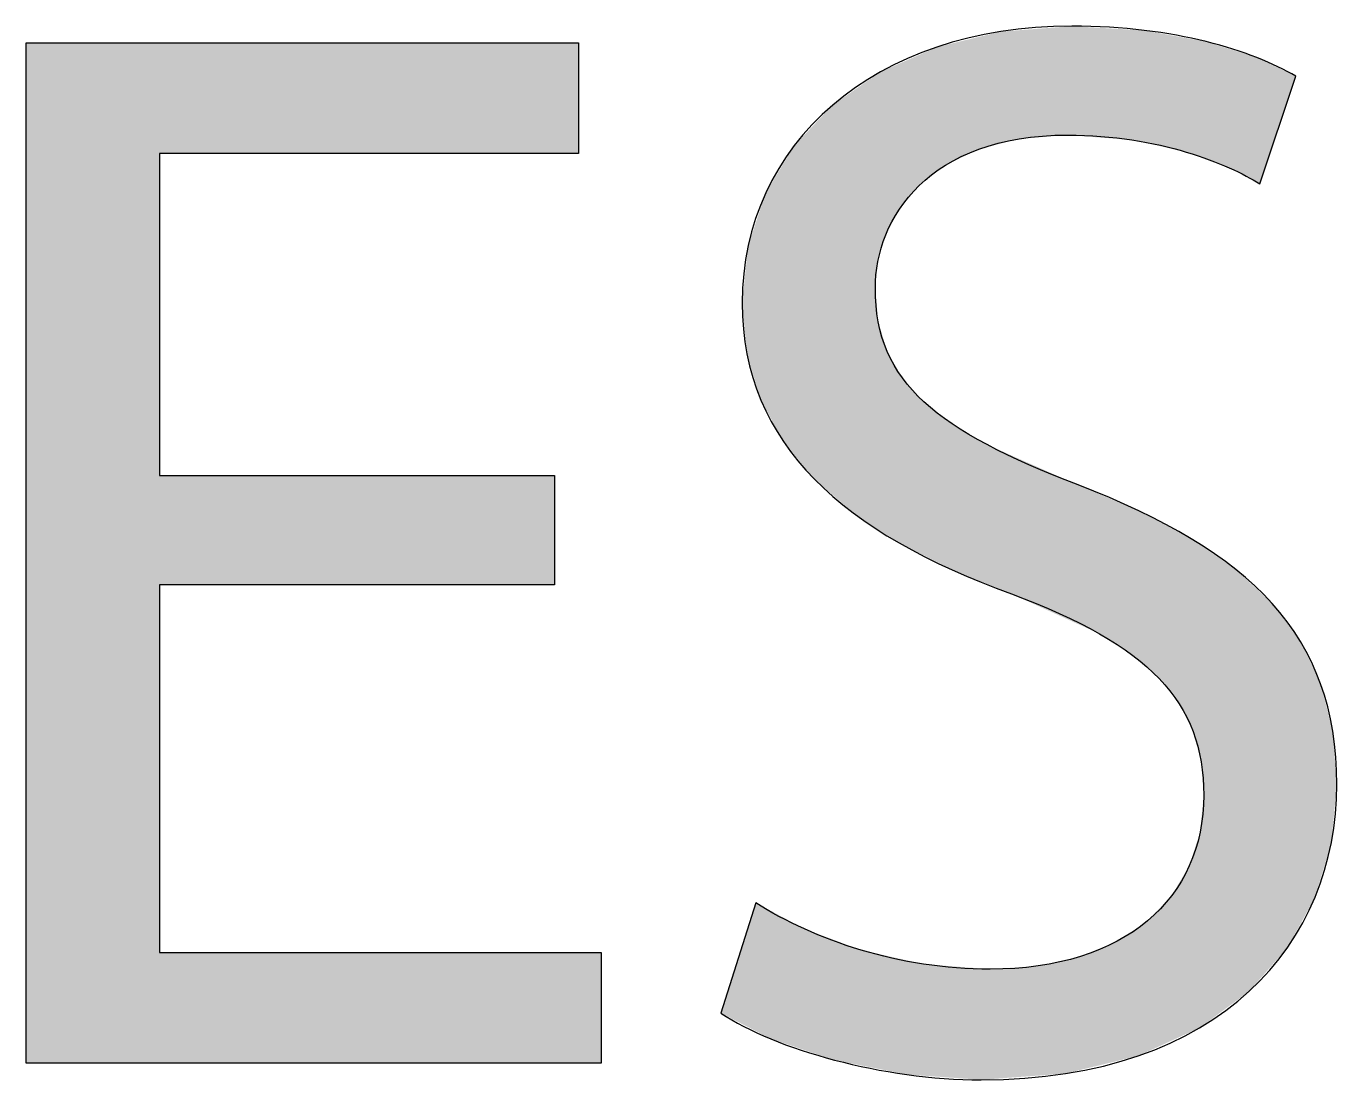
# Model space of a CAD drawing. Extents: x 0 to 360, y -268 to 0.
# Drawn here: x 135.957 to 138.553, y -226.631 to -224.544 of the extents above; entities that cross this region are included whole.
import ezdxf

# ---------------------------------------------------------------- set-up
doc = ezdxf.new("R2010")
doc.units = 0
doc.layers.add('LAYER_1', color=7, linetype='CONTINUOUS')

# ---------------------------------------------------------------- blocks, each defined once
blk = doc.blocks.new('*U456')
at = {"layer": 'LAYER_1', "color": 250, "extrusion": (0, 0, -1)}
for points in [[(-135.9566, -226.5984), (-135.9566, -224.5775), (-136.2205, -226.5984)], [(-136.2205, -226.5984), (-135.9566, -224.5775), (-136.2205, -224.5775)], [(-137.003, -224.7966), (-137.003, -224.5775), (-137.0511, -224.7966)], [(-137.0511, -224.7966), (-137.003, -224.5775), (-137.0511, -224.5775)], [(-137.003, -226.5984), (-137.003, -226.3793), (-137.0511, -226.5984)], [(-137.0511, -226.5984), (-137.003, -226.3793), (-137.0511, -226.3793)], [(-137.0511, -226.5984), (-137.0511, -226.3793), (-137.096, -226.5984)], [(-137.096, -226.5984), (-137.0511, -226.3793), (-137.096, -226.3793)]]:
    blk.add_solid(points, dxfattribs=at)
at = {"layer": 'LAYER_1', "color": 250}
for points in [[(136.2205, -224.7966), (136.2205, -224.5775), (137.003, -224.7966)], [(137.003, -224.7966), (136.2205, -224.5775), (137.003, -224.5775)], [(136.2205, -225.651), (136.2205, -225.4346), (137.003, -225.651)], [(137.003, -225.651), (136.2205, -225.4346), (137.003, -225.4346)], [(136.2205, -226.5984), (136.2205, -226.3793), (137.003, -226.5984)], [(137.003, -226.5984), (136.2205, -226.3793), (137.003, -226.3793)]]:
    blk.add_solid(points, dxfattribs=at)
blk = doc.blocks.new('*U457')
at = {"layer": 'LAYER_1', "color": 250}
for points in [[(137.8438, -224.7881), (137.7911, -224.5785), (137.8438, -224.5657)], [(137.8488, -224.7868), (137.8438, -224.5657), (137.8488, -224.5645)], [(137.8603, -224.7839), (137.8488, -224.5645), (137.8603, -224.5618)], [(137.8667, -224.7822), (137.8603, -224.5618), (137.8667, -224.5602)], [(137.8878, -224.7768), (137.8667, -224.5602), (137.8878, -224.5551)], [(137.9087, -224.7714), (137.8878, -224.5551), (137.9087, -224.5535)], [(137.9241, -224.7675), (137.9087, -224.5535), (137.9241, -224.5523)], [(137.9615, -224.7646), (137.9241, -224.5523), (137.9615, -224.5495)], [(138.0159, -224.7604), (137.9615, -224.5495), (138.0159, -224.5454)], [(138.0197, -224.7601), (138.0159, -224.5454), (138.0197, -224.5451)], [(138.0286, -224.7608), (138.0197, -224.5451), (138.0286, -224.5444)], [(138.0197, -224.7601), (138.0197, -224.5451), (138.0286, -224.7608)], [(138.0286, -224.7608), (138.0286, -224.5444), (138.0407, -224.7617)], [(138.0407, -224.7617), (138.0407, -224.5451), (138.0454, -224.762)], [(138.0454, -224.762), (138.0454, -224.5454), (138.0833, -224.7649)], [(138.0833, -224.7649), (138.0833, -224.5476), (138.1178, -224.7674)], [(138.1178, -224.7674), (138.1178, -224.5496), (138.1475, -224.7696)], [(138.1475, -224.7696), (138.1475, -224.5514), (138.1491, -224.77)], [(138.1491, -224.77), (138.1491, -224.5514), (138.16, -224.7724)], [(138.16, -224.7724), (138.16, -224.5521), (138.1608, -224.7726)], [(138.1608, -224.7726), (138.1608, -224.5521), (138.1718, -224.7751)], [(138.1718, -224.7751), (138.1718, -224.5528), (138.1783, -224.7765)], [(138.1783, -224.7765), (138.1783, -224.5539), (138.2015, -224.7817)], [(138.2015, -224.7817), (138.2015, -224.5581), (138.2262, -224.7872)], [(138.2262, -224.7872), (138.2262, -224.5626), (138.241, -224.7905)], [(138.241, -224.7905), (138.241, -224.5653), (138.255, -224.7936)], [(137.7608, -224.833), (137.7352, -224.5971), (137.7608, -224.5859)], [(137.778, -224.8197), (137.7608, -224.5859), (137.778, -224.5817)], [(137.791, -224.8134), (137.778, -224.5817), (137.791, -224.5785)], [(137.7911, -224.8134), (137.791, -224.5785), (137.7911, -224.5785)], [(138.255, -224.7936), (138.255, -224.5678), (138.261, -224.7958)], [(138.261, -224.7958), (138.261, -224.5689), (138.2649, -224.7972)], [(138.2649, -224.7972), (138.2649, -224.5696), (138.2684, -224.7985)], [(138.2684, -224.7985), (138.2684, -224.5702), (138.2812, -224.8032)], [(138.2812, -224.8032), (138.2812, -224.5725), (138.2824, -224.8037)], [(138.2824, -224.8037), (138.2824, -224.5727), (138.2844, -224.8044)], [(138.2844, -224.8044), (138.2844, -224.5731), (138.2896, -224.8063)], [(138.2896, -224.8063), (138.2896, -224.5741), (138.2944, -224.8081)], [(138.2944, -224.8081), (138.2944, -224.5749), (138.3401, -224.8249)], [(138.3401, -224.8249), (138.3401, -224.5893), (138.3531, -224.8317)], [(137.6925, -224.8998), (137.6867, -224.6185), (137.6925, -224.6159)], [(137.7012, -224.8895), (137.6925, -224.6159), (137.7012, -224.6121)], [(137.7259, -224.86), (137.7012, -224.6121), (137.7259, -224.6012)], [(137.7347, -224.8532), (137.7259, -224.6012), (137.7347, -224.5974)], [(137.7352, -224.8528), (137.7347, -224.5974), (137.7352, -224.5971)], [(138.3531, -224.8317), (138.3531, -224.5934), (138.3798, -224.8457)], [(138.3798, -224.8457), (138.3798, -224.6018), (138.3951, -224.8537)], [(138.3951, -224.8537), (138.3951, -224.6066), (138.4005, -224.8566)], [(137.639, -225.5371), (137.6107, -224.6616), (137.639, -224.6421)], [(137.644, -225.0107), (137.639, -224.6421), (137.644, -224.6386)], [(137.6448, -225.0081), (137.644, -224.6386), (137.6448, -224.638)], [(137.6492, -224.993), (137.6448, -224.638), (137.6492, -224.6349)], [(137.6597, -224.9578), (137.6492, -224.6349), (137.6597, -224.6304)], [(137.6625, -224.9524), (137.6597, -224.6304), (137.6625, -224.6291)], [(137.6862, -224.9078), (137.6625, -224.6291), (137.6862, -224.6187)], [(137.6867, -224.9068), (137.6862, -224.6187), (137.6867, -224.6185)], [(137.6107, -225.5186), (137.5949, -224.6726), (137.6107, -224.6616)], [(137.6107, -225.5186), (137.6107, -224.6616), (137.639, -225.5371)], [(137.5949, -225.5083), (137.5584, -224.698), (137.5949, -224.6726)], [(137.5949, -225.5083), (137.5949, -224.6726), (137.6107, -225.5186)], [(137.5546, -225.4732), (137.5182, -224.7389), (137.5546, -224.7006)], [(137.5584, -225.4765), (137.5546, -224.7006), (137.5584, -224.698)], [(137.5546, -225.4732), (137.5546, -224.7006), (137.5584, -225.4765)], [(137.5584, -225.4765), (137.5584, -224.698), (137.5949, -225.5083)], [(137.5182, -225.4416), (137.4986, -224.7596), (137.5182, -224.7389)], [(137.5182, -225.4416), (137.5182, -224.7389), (137.5546, -225.4732)], [(137.4986, -225.4179), (137.4783, -224.781), (137.4986, -224.7596)], [(137.4986, -225.4179), (137.4986, -224.7596), (137.5182, -225.4416)], [(137.4783, -225.3933), (137.4569, -224.8164), (137.4783, -224.781)], [(137.4783, -225.3933), (137.4783, -224.781), (137.4986, -225.4179)], [(137.4569, -225.3674), (137.4318, -224.8581), (137.4569, -224.8164)], [(137.4569, -225.3674), (137.4569, -224.8164), (137.4783, -225.3933)], [(137.422, -225.3031), (137.4121, -224.904), (137.422, -224.8744)], [(137.4318, -225.3212), (137.422, -224.8744), (137.4318, -224.8581)], [(137.422, -225.3031), (137.422, -224.8744), (137.4318, -225.3212)], [(137.4318, -225.3212), (137.4318, -224.8581), (137.4569, -225.3674)], [(137.4121, -225.2849), (137.4019, -224.9343), (137.4121, -224.904)], [(137.4121, -225.2849), (137.4121, -224.904), (137.422, -225.3031)], [(137.4019, -225.2514), (137.3871, -224.9789), (137.4019, -224.9343)], [(137.4019, -225.2514), (137.4019, -224.9343), (137.4121, -225.2849)], [(137.3871, -225.2021), (137.3845, -225.0034), (137.3871, -224.9789)], [(137.3871, -225.2021), (137.3871, -224.9789), (137.4019, -225.2514)], [(137.3845, -225.1936), (137.3751, -225.0929), (137.3845, -225.0034)], [(137.3845, -225.1936), (137.3845, -225.0034), (137.3871, -225.2021)], [(137.639, -225.5371), (137.639, -225.0633), (137.644, -225.5404)], [(137.644, -225.5404), (137.644, -225.1209), (137.6448, -225.5409)], [(137.6448, -225.5409), (137.6448, -225.1298), (137.6492, -225.5438)], [(137.6492, -225.5438), (137.6492, -225.1445), (137.6597, -225.5506)], [(137.6597, -225.5506), (137.6597, -225.1792), (137.6625, -225.5525)], [(137.6625, -225.5525), (137.6625, -225.1886), (137.6862, -225.568)], [(137.6862, -225.568), (137.6862, -225.23), (137.6867, -225.5682)], [(137.6867, -225.5682), (137.6867, -225.2309), (137.6925, -225.5712)], [(137.6925, -225.5712), (137.6925, -225.2411), (137.7012, -225.5756)], [(137.7012, -225.5756), (137.7012, -225.2507), (137.7259, -225.5882)], [(137.7259, -225.5882), (137.7259, -225.2781), (137.7347, -225.5926)], [(137.7347, -225.5926), (137.7347, -225.2878), (137.7352, -225.5929)], [(137.7352, -225.5929), (137.7352, -225.2885), (137.7608, -225.6059)], [(137.7608, -225.6059), (137.7608, -225.3085), (137.778, -225.6147)], [(137.778, -225.6147), (137.778, -225.3219), (137.791, -225.6213)], [(137.791, -225.6213), (137.791, -225.3321), (137.7911, -225.6213)], [(137.7911, -225.6213), (137.7911, -225.3321), (137.8438, -225.6426)], [(137.8438, -225.6426), (137.8438, -225.3635), (137.8488, -225.6447)], [(137.8488, -225.6447), (137.8488, -225.3664), (137.8603, -225.6493)], [(137.8603, -225.6493), (137.8603, -225.3732), (137.8667, -225.6519)], [(137.8667, -225.6519), (137.8667, -225.3761), (137.8878, -225.6604)], [(137.8878, -225.6604), (137.8878, -225.3854), (137.9087, -225.6689)], [(137.9087, -225.6689), (137.9087, -225.3947), (137.9241, -225.6759)], [(137.9241, -225.6759), (137.9241, -225.4016), (137.9615, -225.6929)], [(137.9615, -225.6929), (137.9615, -225.4181), (138.0159, -225.7175)], [(138.0159, -225.7175), (138.0159, -225.4423), (138.0197, -225.7192)], [(138.0197, -225.7192), (138.0197, -225.4439), (138.0286, -225.7233)], [(138.0286, -225.7233), (138.0286, -225.4479), (138.0407, -225.7288)], [(138.0407, -225.7288), (138.0407, -225.4532), (138.0454, -225.7309)], [(138.0454, -225.7309), (138.0454, -225.4553), (138.0833, -225.7481)], [(138.0833, -225.7481), (138.0833, -225.4714), (138.1178, -225.7705)], [(138.1178, -225.7705), (138.1178, -225.4861), (138.1475, -225.7898)], [(138.1475, -225.7898), (138.1475, -225.4987), (138.1491, -225.7909)], [(138.1491, -225.7909), (138.1491, -225.4994), (138.16, -225.8005)], [(138.16, -225.8005), (138.16, -225.504), (138.1608, -225.8012)], [(138.1608, -225.8012), (138.1608, -225.5043), (138.1718, -225.8108)], [(138.1718, -225.8108), (138.1718, -225.5102), (138.1783, -225.8165)], [(138.1783, -225.8165), (138.1783, -225.5136), (138.2015, -225.8369)], [(138.2015, -225.8369), (138.2015, -225.526), (138.2262, -225.868)], [(138.2262, -225.868), (138.2262, -225.5391), (138.241, -225.8868)], [(138.241, -225.8868), (138.241, -225.547), (138.255, -225.9147)], [(138.255, -225.9147), (138.255, -225.5544), (138.261, -225.9267)], [(138.261, -225.9267), (138.261, -225.5576), (138.2649, -225.9344)], [(138.2649, -225.9344), (138.2649, -225.5597), (138.2684, -225.9414)], [(138.2684, -225.9414), (138.2684, -225.5621), (138.2812, -225.9895)], [(138.2812, -225.9895), (138.2812, -225.5709), (138.2824, -225.9938)], [(138.2824, -225.9938), (138.2824, -225.5717), (138.2844, -226.0015)], [(138.2844, -226.0015), (138.2844, -225.5731), (138.2896, -226.0679)], [(138.2896, -226.5225), (138.2844, -226.1204), (138.2896, -226.0679)], [(138.2844, -226.5263), (138.2824, -226.1412), (138.2844, -226.1204)], [(138.2812, -226.5287), (138.2684, -226.1847), (138.2812, -226.1448)], [(138.2824, -226.5278), (138.2812, -226.1448), (138.2824, -226.1412)], [(138.2649, -226.5361), (138.261, -226.2077), (138.2649, -226.1956)], [(138.2684, -226.5345), (138.2649, -226.1956), (138.2684, -226.1847)], [(138.255, -226.5406), (138.241, -226.2415), (138.255, -226.2178)], [(138.261, -226.5379), (138.255, -226.2178), (138.261, -226.2077)], [(138.241, -226.547), (138.2262, -226.2665), (138.241, -226.2415)], [(138.2262, -226.5538), (138.2015, -226.2923), (138.2262, -226.2665)], [(137.4019, -226.5349), (137.3871, -226.328), (137.4019, -226.2808)], [(137.4019, -226.5349), (137.4019, -226.2808), (137.4121, -226.5401)], [(137.4121, -226.5401), (137.4121, -226.2862), (137.422, -226.5453)], [(137.422, -226.5453), (137.422, -226.2915), (137.4318, -226.5504)], [(137.4318, -226.5504), (137.4318, -226.2968), (137.4569, -226.5587)], [(138.2015, -226.5651), (138.1783, -226.3166), (138.2015, -226.2923)], [(137.3871, -226.5272), (137.3845, -226.3361), (137.3871, -226.328)], [(137.3871, -226.5272), (137.3871, -226.328), (137.4019, -226.5349)], [(137.4569, -226.5587), (137.4569, -226.3103), (137.4783, -226.5658)], [(137.4783, -226.5658), (137.4783, -226.3218), (137.4986, -226.5726)], [(138.16, -226.584), (138.1491, -226.3361), (138.16, -226.3288)], [(138.1608, -226.5836), (138.16, -226.3288), (138.1608, -226.3283)], [(138.1718, -226.5786), (138.1608, -226.3283), (138.1718, -226.3209)], [(138.1783, -226.5756), (138.1718, -226.3209), (138.1783, -226.3166)], [(137.3845, -226.5258), (137.3751, -226.3659), (137.3845, -226.3361)], [(137.3845, -226.5258), (137.3845, -226.3361), (137.3871, -226.5272)], [(137.4986, -226.5726), (137.4986, -226.3327), (137.5182, -226.5791)], [(137.5182, -226.5791), (137.5182, -226.34), (137.5546, -226.5912)], [(137.5546, -226.5912), (137.5546, -226.3536), (137.5584, -226.5925)], [(137.5584, -226.5925), (137.5584, -226.355), (137.5949, -226.5998)], [(138.1178, -226.5943), (138.0833, -226.3715), (138.1178, -226.3571)], [(138.1475, -226.587), (138.1178, -226.3571), (138.1475, -226.3372)], [(138.1491, -226.5866), (138.1475, -226.3372), (138.1491, -226.3361)], [(137.3751, -226.521), (137.333, -226.4992), (137.3751, -226.3659)], [(137.3751, -226.521), (137.3751, -226.3659), (137.3845, -226.5258)], [(137.5949, -226.5998), (137.5949, -226.3686), (137.6107, -226.6029)], [(137.6107, -226.6029), (137.6107, -226.3745), (137.639, -226.6086)], [(137.639, -226.6086), (137.639, -226.3808), (137.644, -226.6096)], [(137.644, -226.6096), (137.644, -226.3819), (137.6448, -226.6097)], [(137.6448, -226.6097), (137.6448, -226.3821), (137.6492, -226.6106)], [(137.6492, -226.6106), (137.6492, -226.3831), (137.6597, -226.6127)], [(138.0833, -226.6027), (138.0454, -226.3872), (138.0833, -226.3715)], [(137.6597, -226.6127), (137.6597, -226.3854), (137.6625, -226.6133)], [(137.6625, -226.6133), (137.6625, -226.3861), (137.6862, -226.618)], [(137.6862, -226.618), (137.6862, -226.3914), (137.6867, -226.6181)], [(137.6867, -226.6181), (137.6867, -226.3915), (137.6925, -226.6192)], [(137.6925, -226.6192), (137.6925, -226.3928), (137.7012, -226.621)], [(137.7012, -226.621), (137.7012, -226.3948), (137.7259, -226.6227)], [(137.7259, -226.6227), (137.7259, -226.4003), (137.7347, -226.6234)], [(137.7347, -226.6234), (137.7347, -226.4023), (137.7352, -226.6234)], [(137.7352, -226.6234), (137.7352, -226.4023), (137.7608, -226.6252)], [(137.7608, -226.6252), (137.7608, -226.4043), (137.778, -226.6264)], [(137.778, -226.6264), (137.778, -226.4056), (137.791, -226.6274)], [(137.791, -226.6274), (137.791, -226.4066), (137.7911, -226.6274)], [(137.7911, -226.6274), (137.7911, -226.4066), (137.8438, -226.6311)], [(137.9087, -226.627), (137.8878, -226.4109), (137.9087, -226.4095)], [(137.9241, -226.6259), (137.9087, -226.4095), (137.9241, -226.4085)], [(137.9615, -226.6232), (137.9241, -226.4085), (137.9615, -226.4059)], [(138.0159, -226.6191), (137.9615, -226.4059), (138.0159, -226.3938)], [(138.0197, -226.6182), (138.0159, -226.3938), (138.0197, -226.393)], [(138.0286, -226.616), (138.0197, -226.393), (138.0286, -226.391)], [(138.0407, -226.6131), (138.0286, -226.391), (138.0407, -226.3883)], [(138.0454, -226.6119), (138.0407, -226.3883), (138.0454, -226.3872)], [(137.8438, -226.6311), (137.8438, -226.4106), (137.8488, -226.6315)], [(137.8878, -226.6286), (137.8667, -226.4124), (137.8878, -226.4109)]]:
    blk.add_solid(points, dxfattribs=at)
at = {"layer": 'LAYER_1', "color": 250, "extrusion": (0, 0, -1)}
for points in [[(-137.8438, -224.7881), (-137.8438, -224.5657), (-137.8488, -224.7868)], [(-137.8488, -224.7868), (-137.8488, -224.5645), (-137.8603, -224.7839)], [(-137.8603, -224.7839), (-137.8603, -224.5618), (-137.8667, -224.7822)], [(-137.8667, -224.7822), (-137.8667, -224.5602), (-137.8878, -224.7768)], [(-137.8878, -224.7768), (-137.8878, -224.5551), (-137.9087, -224.7714)], [(-137.9087, -224.7714), (-137.9087, -224.5535), (-137.9241, -224.7675)], [(-137.9241, -224.7675), (-137.9241, -224.5523), (-137.9615, -224.7646)], [(-137.9615, -224.7646), (-137.9615, -224.5495), (-138.0159, -224.7604)], [(-138.0159, -224.7604), (-138.0159, -224.5454), (-138.0197, -224.7601)], [(-138.0407, -224.7617), (-138.0286, -224.5444), (-138.0407, -224.5451)], [(-138.0454, -224.762), (-138.0407, -224.5451), (-138.0454, -224.5454)], [(-138.0833, -224.7649), (-138.0454, -224.5454), (-138.0833, -224.5476)], [(-138.1178, -224.7674), (-138.0833, -224.5476), (-138.1178, -224.5496)], [(-138.1475, -224.7696), (-138.1178, -224.5496), (-138.1475, -224.5514)], [(-138.1491, -224.77), (-138.1475, -224.5514), (-138.1491, -224.5514)], [(-138.16, -224.7724), (-138.1491, -224.5514), (-138.16, -224.5521)], [(-138.1608, -224.7726), (-138.16, -224.5521), (-138.1608, -224.5521)], [(-138.1718, -224.7751), (-138.1608, -224.5521), (-138.1718, -224.5528)], [(-138.1783, -224.7765), (-138.1718, -224.5528), (-138.1783, -224.5539)], [(-138.2015, -224.7817), (-138.1783, -224.5539), (-138.2015, -224.5581)], [(-138.2262, -224.7872), (-138.2015, -224.5581), (-138.2262, -224.5626)], [(-138.241, -224.7905), (-138.2262, -224.5626), (-138.241, -224.5653)], [(-138.255, -224.7936), (-138.241, -224.5653), (-138.255, -224.5678)], [(-137.7608, -224.833), (-137.7608, -224.5859), (-137.778, -224.8197)], [(-137.778, -224.8197), (-137.778, -224.5817), (-137.791, -224.8134)], [(-137.791, -224.8134), (-137.791, -224.5785), (-137.7911, -224.8134)], [(-137.7911, -224.8134), (-137.7911, -224.5785), (-137.8438, -224.7881)], [(-138.261, -224.7958), (-138.255, -224.5678), (-138.261, -224.5689)], [(-138.2649, -224.7972), (-138.261, -224.5689), (-138.2649, -224.5696)], [(-138.2684, -224.7985), (-138.2649, -224.5696), (-138.2684, -224.5702)], [(-138.2812, -224.8032), (-138.2684, -224.5702), (-138.2812, -224.5725)], [(-138.2824, -224.8037), (-138.2812, -224.5725), (-138.2824, -224.5727)], [(-138.2844, -224.8044), (-138.2824, -224.5727), (-138.2844, -224.5731)], [(-138.2896, -224.8063), (-138.2844, -224.5731), (-138.2896, -224.5741)], [(-138.2944, -224.8081), (-138.2896, -224.5741), (-138.2944, -224.5749)], [(-138.3401, -224.8249), (-138.2944, -224.5749), (-138.3401, -224.5893)], [(-138.3531, -224.8317), (-138.3401, -224.5893), (-138.3531, -224.5934)], [(-137.6925, -224.8998), (-137.6925, -224.6159), (-137.7012, -224.8895)], [(-137.7012, -224.8895), (-137.7012, -224.6121), (-137.7259, -224.86)], [(-137.7259, -224.86), (-137.7259, -224.6012), (-137.7347, -224.8532)], [(-137.7347, -224.8532), (-137.7347, -224.5974), (-137.7352, -224.8528)], [(-137.7352, -224.8528), (-137.7352, -224.5971), (-137.7608, -224.833)], [(-138.3798, -224.8457), (-138.3531, -224.5934), (-138.3798, -224.6018)], [(-138.3951, -224.8537), (-138.3798, -224.6018), (-138.3951, -224.6066)], [(-138.4005, -224.8566), (-138.3951, -224.6066), (-138.4005, -224.6092)], [(-138.4005, -224.8566), (-138.4005, -224.6092), (-138.4251, -224.7835)], [(-138.4251, -224.7835), (-138.4005, -224.6092), (-138.4251, -224.621)], [(-137.639, -225.0633), (-137.639, -224.6421), (-137.644, -225.0107)], [(-137.644, -225.0107), (-137.644, -224.6386), (-137.6448, -225.0081)], [(-137.6448, -225.0081), (-137.6448, -224.638), (-137.6492, -224.993)], [(-137.6492, -224.993), (-137.6492, -224.6349), (-137.6597, -224.9578)], [(-137.6597, -224.9578), (-137.6597, -224.6304), (-137.6625, -224.9524)], [(-137.6625, -224.9524), (-137.6625, -224.6291), (-137.6862, -224.9078)], [(-137.6862, -224.9078), (-137.6862, -224.6187), (-137.6867, -224.9068)], [(-137.6867, -224.9068), (-137.6867, -224.6185), (-137.6925, -224.8998)], [(-138.4251, -224.7835), (-138.4251, -224.621), (-138.4561, -224.6918)], [(-138.4561, -224.6918), (-138.4251, -224.621), (-138.4561, -224.6359)], [(-138.4561, -224.6918), (-138.4561, -224.6359), (-138.4723, -224.6437)], [(-137.644, -225.5404), (-137.639, -225.0633), (-137.644, -225.1209)], [(-137.6448, -225.5409), (-137.644, -225.1209), (-137.6448, -225.1298)], [(-137.6492, -225.5438), (-137.6448, -225.1298), (-137.6492, -225.1445)], [(-137.6597, -225.5506), (-137.6492, -225.1445), (-137.6597, -225.1792)], [(-137.6625, -225.5525), (-137.6597, -225.1792), (-137.6625, -225.1886)], [(-137.6862, -225.568), (-137.6625, -225.1886), (-137.6862, -225.23)], [(-137.6867, -225.5682), (-137.6862, -225.23), (-137.6867, -225.2309)], [(-137.6925, -225.5712), (-137.6867, -225.2309), (-137.6925, -225.2411)], [(-137.7012, -225.5756), (-137.6925, -225.2411), (-137.7012, -225.2507)], [(-137.7259, -225.5882), (-137.7012, -225.2507), (-137.7259, -225.2781)], [(-137.7347, -225.5926), (-137.7259, -225.2781), (-137.7347, -225.2878)], [(-137.7352, -225.5929), (-137.7347, -225.2878), (-137.7352, -225.2885)], [(-137.7608, -225.6059), (-137.7352, -225.2885), (-137.7608, -225.3085)], [(-137.778, -225.6147), (-137.7608, -225.3085), (-137.778, -225.3219)], [(-137.791, -225.6213), (-137.778, -225.3219), (-137.791, -225.3321)], [(-137.7911, -225.6213), (-137.791, -225.3321), (-137.7911, -225.3321)], [(-137.8438, -225.6426), (-137.7911, -225.3321), (-137.8438, -225.3635)], [(-137.8488, -225.6447), (-137.8438, -225.3635), (-137.8488, -225.3664)], [(-137.8603, -225.6493), (-137.8488, -225.3664), (-137.8603, -225.3732)], [(-137.8667, -225.6519), (-137.8603, -225.3732), (-137.8667, -225.3761)], [(-137.8878, -225.6604), (-137.8667, -225.3761), (-137.8878, -225.3854)], [(-137.9087, -225.6689), (-137.8878, -225.3854), (-137.9087, -225.3947)], [(-137.9241, -225.6759), (-137.9087, -225.3947), (-137.9241, -225.4016)], [(-137.9615, -225.6929), (-137.9241, -225.4016), (-137.9615, -225.4181)], [(-138.0159, -225.7175), (-137.9615, -225.4181), (-138.0159, -225.4423)], [(-138.0197, -225.7192), (-138.0159, -225.4423), (-138.0197, -225.4439)], [(-138.0286, -225.7233), (-138.0197, -225.4439), (-138.0286, -225.4479)], [(-138.0407, -225.7288), (-138.0286, -225.4479), (-138.0407, -225.4532)], [(-138.0454, -225.7309), (-138.0407, -225.4532), (-138.0454, -225.4553)], [(-138.0833, -225.7481), (-138.0454, -225.4553), (-138.0833, -225.4714)], [(-138.1178, -225.7705), (-138.0833, -225.4714), (-138.1178, -225.4861)], [(-138.1475, -225.7898), (-138.1178, -225.4861), (-138.1475, -225.4987)], [(-138.1491, -225.7909), (-138.1475, -225.4987), (-138.1491, -225.4994)], [(-138.16, -225.8005), (-138.1491, -225.4994), (-138.16, -225.504)], [(-138.1608, -225.8012), (-138.16, -225.504), (-138.1608, -225.5043)], [(-138.1718, -225.8108), (-138.1608, -225.5043), (-138.1718, -225.5102)], [(-138.1783, -225.8165), (-138.1718, -225.5102), (-138.1783, -225.5136)], [(-138.2015, -225.8369), (-138.1783, -225.5136), (-138.2015, -225.526)], [(-138.2262, -225.868), (-138.2015, -225.526), (-138.2262, -225.5391)], [(-138.241, -225.8868), (-138.2262, -225.5391), (-138.241, -225.547)], [(-138.255, -225.9147), (-138.241, -225.547), (-138.255, -225.5544)], [(-138.261, -225.9267), (-138.255, -225.5544), (-138.261, -225.5576)], [(-138.2649, -225.9344), (-138.261, -225.5576), (-138.2649, -225.5597)], [(-138.2684, -225.9414), (-138.2649, -225.5597), (-138.2684, -225.5621)], [(-138.2812, -225.9895), (-138.2684, -225.5621), (-138.2812, -225.5709)], [(-138.2824, -225.9938), (-138.2812, -225.5709), (-138.2824, -225.5717)], [(-138.2844, -226.0015), (-138.2824, -225.5717), (-138.2844, -225.5731)], [(-138.2896, -226.0679), (-138.2844, -225.5731), (-138.2896, -225.5767)], [(-138.2896, -226.5225), (-138.2896, -225.5767), (-138.2944, -226.519)], [(-138.2944, -226.519), (-138.2896, -225.5767), (-138.2944, -225.58)], [(-138.2944, -226.519), (-138.2944, -225.58), (-138.3401, -226.4853)], [(-138.3401, -226.4853), (-138.2944, -225.58), (-138.3401, -225.6116)], [(-138.3401, -226.4853), (-138.3401, -225.6116), (-138.3531, -226.4758)], [(-138.3531, -226.4758), (-138.3401, -225.6116), (-138.3531, -225.6205)], [(-138.3531, -226.4758), (-138.3531, -225.6205), (-138.3798, -226.456)], [(-138.3798, -226.456), (-138.3531, -225.6205), (-138.3798, -225.6455)], [(-138.3798, -226.456), (-138.3798, -225.6455), (-138.3951, -226.4386)], [(-138.3951, -226.4386), (-138.3798, -225.6455), (-138.3951, -225.6597)], [(-138.3951, -226.4386), (-138.3951, -225.6597), (-138.4005, -226.4324)], [(-138.4005, -226.4324), (-138.3951, -225.6597), (-138.4005, -225.6648)], [(-138.4005, -226.4324), (-138.4005, -225.6648), (-138.4251, -226.4042)], [(-138.4251, -226.4042), (-138.4005, -225.6648), (-138.4251, -225.6879)], [(-138.4251, -226.4042), (-138.4251, -225.6879), (-138.4561, -226.3688)], [(-138.4561, -226.3688), (-138.4251, -225.6879), (-138.4561, -225.7293)], [(-138.4561, -226.3688), (-138.4561, -225.7293), (-138.4723, -226.339)], [(-138.4723, -226.339), (-138.4561, -225.7293), (-138.4723, -225.7511)], [(-138.4723, -226.339), (-138.4723, -225.7511), (-138.4812, -226.3228)], [(-138.4812, -226.3228), (-138.4723, -225.7511), (-138.4812, -225.763)], [(-138.4812, -226.3228), (-138.4812, -225.763), (-138.5103, -226.2696)], [(-138.5103, -226.2696), (-138.4812, -225.763), (-138.5103, -225.824)], [(-138.5103, -226.2696), (-138.5103, -225.824), (-138.5213, -226.2327)], [(-138.5213, -226.2327), (-138.5103, -225.824), (-138.5213, -225.847)], [(-138.5213, -226.2327), (-138.5213, -225.847), (-138.5426, -226.1612)], [(-138.5426, -226.1612), (-138.5213, -225.847), (-138.5426, -225.9305)], [(-138.5426, -226.1612), (-138.5426, -225.9305), (-138.5453, -226.1323)], [(-138.5453, -226.1323), (-138.5426, -225.9305), (-138.5453, -225.9411)], [(-138.5453, -226.1323), (-138.5453, -225.9411), (-138.5533, -226.0465)], [(-138.2844, -226.5263), (-138.2844, -226.1204), (-138.2896, -226.5225)], [(-138.2812, -226.5287), (-138.2812, -226.1448), (-138.2824, -226.5278)], [(-138.2824, -226.5278), (-138.2824, -226.1412), (-138.2844, -226.5263)], [(-138.2649, -226.5361), (-138.2649, -226.1956), (-138.2684, -226.5345)], [(-138.2684, -226.5345), (-138.2684, -226.1847), (-138.2812, -226.5287)], [(-138.255, -226.5406), (-138.255, -226.2178), (-138.261, -226.5379)], [(-138.261, -226.5379), (-138.261, -226.2077), (-138.2649, -226.5361)], [(-138.241, -226.547), (-138.241, -226.2415), (-138.255, -226.5406)], [(-138.2262, -226.5538), (-138.2262, -226.2665), (-138.241, -226.547)], [(-137.4121, -226.5401), (-137.4019, -226.2808), (-137.4121, -226.2862)], [(-137.422, -226.5453), (-137.4121, -226.2862), (-137.422, -226.2915)], [(-137.4318, -226.5504), (-137.422, -226.2915), (-137.4318, -226.2968)], [(-137.4569, -226.5587), (-137.4318, -226.2968), (-137.4569, -226.3103)], [(-138.2015, -226.5651), (-138.2015, -226.2923), (-138.2262, -226.5538)], [(-137.4783, -226.5658), (-137.4569, -226.3103), (-137.4783, -226.3218)], [(-137.4986, -226.5726), (-137.4783, -226.3218), (-137.4986, -226.3327)], [(-138.16, -226.584), (-138.16, -226.3288), (-138.1608, -226.5836)], [(-138.1608, -226.5836), (-138.1608, -226.3283), (-138.1718, -226.5786)], [(-138.1718, -226.5786), (-138.1718, -226.3209), (-138.1783, -226.5756)], [(-138.1783, -226.5756), (-138.1783, -226.3166), (-138.2015, -226.5651)], [(-137.5182, -226.5791), (-137.4986, -226.3327), (-137.5182, -226.34)], [(-137.5546, -226.5912), (-137.5182, -226.34), (-137.5546, -226.3536)], [(-137.5584, -226.5925), (-137.5546, -226.3536), (-137.5584, -226.355)], [(-137.5949, -226.5998), (-137.5584, -226.355), (-137.5949, -226.3686)], [(-138.1178, -226.5943), (-138.1178, -226.3571), (-138.1475, -226.587)], [(-138.1475, -226.587), (-138.1475, -226.3372), (-138.1491, -226.5866)], [(-138.1491, -226.5866), (-138.1491, -226.3361), (-138.16, -226.584)], [(-137.6107, -226.6029), (-137.5949, -226.3686), (-137.6107, -226.3745)], [(-137.639, -226.6086), (-137.6107, -226.3745), (-137.639, -226.3808)], [(-137.644, -226.6096), (-137.639, -226.3808), (-137.644, -226.3819)], [(-137.6448, -226.6097), (-137.644, -226.3819), (-137.6448, -226.3821)], [(-137.6492, -226.6106), (-137.6448, -226.3821), (-137.6492, -226.3831)], [(-137.6597, -226.6127), (-137.6492, -226.3831), (-137.6597, -226.3854)], [(-138.0833, -226.6027), (-138.0833, -226.3715), (-138.1178, -226.5943)], [(-137.6625, -226.6133), (-137.6597, -226.3854), (-137.6625, -226.3861)], [(-137.6862, -226.618), (-137.6625, -226.3861), (-137.6862, -226.3914)], [(-137.6867, -226.6181), (-137.6862, -226.3914), (-137.6867, -226.3915)], [(-137.6925, -226.6192), (-137.6867, -226.3915), (-137.6925, -226.3928)], [(-137.7012, -226.621), (-137.6925, -226.3928), (-137.7012, -226.3948)], [(-137.7259, -226.6227), (-137.7012, -226.3948), (-137.7259, -226.4003)], [(-137.7347, -226.6234), (-137.7259, -226.4003), (-137.7347, -226.4023)], [(-137.7352, -226.6234), (-137.7347, -226.4023), (-137.7352, -226.4023)], [(-137.7608, -226.6252), (-137.7352, -226.4023), (-137.7608, -226.4043)], [(-137.778, -226.6264), (-137.7608, -226.4043), (-137.778, -226.4056)], [(-137.791, -226.6274), (-137.778, -226.4056), (-137.791, -226.4066)], [(-137.7911, -226.6274), (-137.791, -226.4066), (-137.7911, -226.4066)], [(-137.8438, -226.6311), (-137.7911, -226.4066), (-137.8438, -226.4106)], [(-137.9087, -226.627), (-137.9087, -226.4095), (-137.9241, -226.6259)], [(-137.9241, -226.6259), (-137.9241, -226.4085), (-137.9615, -226.6232)], [(-137.9615, -226.6232), (-137.9615, -226.4059), (-138.0159, -226.6191)], [(-138.0159, -226.6191), (-138.0159, -226.3938), (-138.0197, -226.6182)], [(-138.0197, -226.6182), (-138.0197, -226.393), (-138.0286, -226.616)], [(-138.0286, -226.616), (-138.0286, -226.391), (-138.0407, -226.6131)], [(-138.0407, -226.6131), (-138.0407, -226.3883), (-138.0454, -226.6119)], [(-138.0454, -226.6119), (-138.0454, -226.3872), (-138.0833, -226.6027)], [(-137.8488, -226.6315), (-137.8438, -226.4106), (-137.8488, -226.411)], [(-137.8488, -226.6315), (-137.8488, -226.411), (-137.8603, -226.6306)], [(-137.8603, -226.6306), (-137.8488, -226.411), (-137.8603, -226.4119)], [(-137.8603, -226.6306), (-137.8603, -226.4119), (-137.8667, -226.6302)], [(-137.8667, -226.6302), (-137.8603, -226.4119), (-137.8667, -226.4124)], [(-137.8667, -226.6302), (-137.8667, -226.4124), (-137.8878, -226.6286)], [(-137.8878, -226.6286), (-137.8878, -226.4109), (-137.9087, -226.627)]]:
    blk.add_solid(points, dxfattribs=at)
blk = doc.blocks.new('BLOCK_54')
at = {"layer": 'LAYER_1'}
blk.add_lwpolyline([(137.003, -225.651), (136.2205, -225.651), (136.2205, -226.3793), (137.096, -226.3793), (137.096, -226.5984), (135.9566, -226.5984), (135.9566, -224.5775), (137.0511, -224.5775), (137.0511, -224.7966), (136.2205, -224.7966), (136.2205, -225.4346), (137.003, -225.4346), (137.003, -225.651)], dxfattribs=at)
blk.add_open_spline([(137.4019, -226.2808), (137.5189, -226.3552), (137.6869, -226.4124), (137.8667, -226.4124), (138.1337, -226.4124), (138.2896, -226.2718), (138.2896, -226.0679), (138.2896, -225.8818), (138.1816, -225.7709), (137.9087, -225.6689), (137.5789, -225.549), (137.3751, -225.3747), (137.3751, -225.0929), (137.3751, -224.778), (137.6359, -224.5444), (138.0286, -224.5444), (138.2326, -224.5444), (138.3855, -224.5927), (138.4723, -224.6437), (138.4723, -224.6437), (138.4005, -224.8566), (138.4005, -224.8566), (138.3375, -224.8173), (138.2026, -224.7601), (138.0197, -224.7601), (137.7439, -224.7601), (137.639, -224.9255), (137.639, -225.0633), (137.639, -225.2521), (137.7618, -225.3451), (138.0407, -225.4532), (138.3824, -225.5849), (138.5533, -225.7495), (138.5533, -226.0465), (138.5533, -226.3586), (138.3256, -226.6315), (137.8488, -226.6315), (137.654, -226.6315), (137.4411, -226.5715), (137.333, -226.4992), (137.333, -226.4992), (137.4019, -226.2808), (137.4019, -226.2808)], degree=3, knots=[0, 0, 0, 0, 1, 1, 1, 2, 2, 2, 3, 3, 3, 4, 4, 4, 5, 5, 5, 6, 6, 6, 7, 7, 7, 8, 8, 8, 9, 9, 9, 10, 10, 10, 11, 11, 11, 12, 12, 12, 13, 13, 13, 14, 14, 14, 14], dxfattribs=at)
at = {"layer": 'LAYER_1', "color": 250}
for name in ['*U457', '*U456']:
    blk.add_blockref(name, (0, 0), dxfattribs=at)
blk = doc.blocks.new('BLOCK_20')
at = {"layer": 'LAYER_1'}
blk.add_blockref('BLOCK_54', (0, 0), dxfattribs=at)
blk = doc.blocks.new('BLOCK_17')
at = {"layer": 'LAYER_1'}
blk.add_blockref('BLOCK_20', (0, 0), dxfattribs=at)

msp = doc.modelspace()

# ---------------------------------------------------------------- block references
at = {"layer": 'LAYER_1'}
msp.add_blockref('BLOCK_17', (0, 0), dxfattribs=at)

doc.saveas('drawing.dxf')
